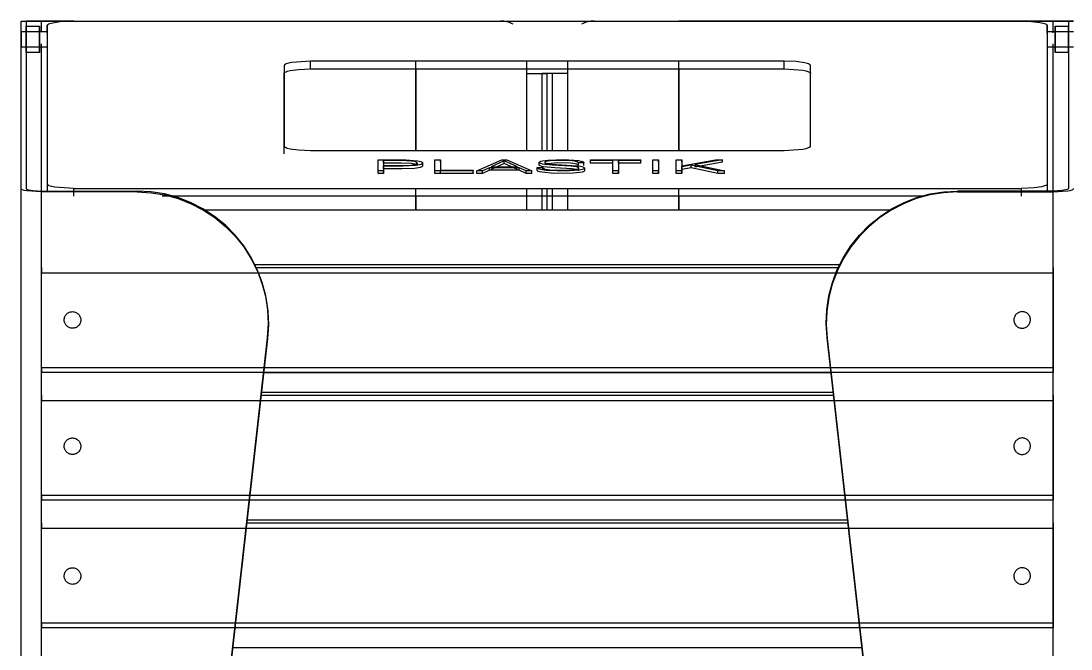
# Model space of a CAD drawing. Header units: millimetres. Extents: x 10366 to 28454, y 24552 to 29702.
# Drawn here: x 26973.8 to 27372.8, y 28035.4 to 28274.1 of the extents above; entities that cross this region are included whole.
import ezdxf

# ---------------------------------------------------------------- set-up
doc = ezdxf.new("R2010")
doc.units = ezdxf.units.MM
doc.header["$LTSCALE"] = 3
doc.layers.add('DomyÅ›lny', color=7, linetype='Continuous')

msp = doc.modelspace()

# ---------------------------------------------------------------- linework, layer by layer
at = {"layer": 'DomyÅ›lny'}
for p, q in [((26973.81, 28274.08), (26975.81, 28274.08)), ((26973.81, 28210.43), (26973.81, 28274.08)), ((26973.81, 27500.32), (26973.81, 28274.08)), ((26975.81, 28274.08), (26975.81, 28210.43)), ((26993.92, 28274.08), (26981.57, 28274.08)), ((26981.57, 28270.08), (26981.57, 28274.08)), ((26981.57, 28274.08), (27123.81, 28274.08)), ((26981.57, 28274.08), (27123.81, 28274.08)), ((26981.57, 28270.08), (26981.57, 28274.08)), ((26993.81, 28274.08), (27353.81, 28274.08)), ((27366.05, 28274.08), (27223.81, 28274.08)), ((27366.05, 28274.08), (27223.81, 28274.08)), ((27353.69, 28274.08), (27366.05, 28274.08)), ((27366.05, 28269.53), (27366.05, 28274.08)), ((27366.05, 28270.08), (27366.05, 28274.08)), ((27371.81, 28274.08), (27373.81, 28274.08)), ((27371.81, 28274.08), (27371.81, 28210.43)), ((26973.81, 28270.08), (26983.81, 28270.08)), ((26975.81, 28272.08), (26980.81, 28272.08)), ((26975.81, 28270.08), (26980.81, 28270.08)), ((26983.81, 28272.39), (26983.81, 28212.13)), ((26983.81, 28269.43), (26983.81, 28272.39)), ((27363.81, 28272.39), (27363.81, 28212.13)), ((27363.81, 28269.43), (27363.81, 28272.39)), ((27363.81, 28270.08), (27373.81, 28270.08)), ((27366.81, 28272.08), (27371.81, 28272.08)), ((27366.81, 28270.08), (27371.81, 28270.08)), ((26981.57, 28209.11), (26981.57, 28265.44)), ((26981.57, 28209.11), (26981.57, 28265.44)), ((27366.05, 28209.11), (27366.05, 28265.44)), ((27366.05, 28209.11), (27366.05, 28265.44)), ((26983.81, 28264.08), (26973.81, 28264.08)), ((26980.81, 28264.08), (26975.81, 28264.08)), ((26980.81, 28262.08), (26975.81, 28262.08)), ((27373.81, 28264.08), (27363.81, 28264.08)), ((27371.81, 28264.08), (27366.81, 28264.08)), ((27371.81, 28262.08), (27366.81, 28262.08)), ((27263.81, 28258.83), (27083.81, 28258.83)), ((27083.81, 28255.87), (27083.81, 28258.83)), ((27123.81, 28224.88), (27123.81, 28258.83)), ((27166.05, 28254.08), (27166.05, 28258.83)), ((27166.05, 28254.08), (27166.05, 28258.83)), ((27166.05, 28254.08), (27166.05, 28258.83)), ((27181.57, 28254.08), (27181.57, 28258.83)), ((27181.57, 28254.08), (27181.57, 28258.83)), ((27181.57, 28254.08), (27181.57, 28258.83)), ((27223.81, 28224.88), (27223.81, 28258.83)), ((27263.81, 28255.87), (27263.81, 28258.83)), ((27073.81, 28257.13), (27073.81, 28226.57)), ((27073.81, 28223.62), (27073.81, 28254.18)), ((27083.81, 28255.87), (27263.81, 28255.87)), ((27123.81, 28255.87), (27123.81, 28224.88)), ((27166.05, 28224.88), (27166.05, 28254.08)), ((27166.05, 28224.88), (27166.05, 28254.08)), ((27173.81, 28254.08), (27171.81, 28254.08)), ((27171.81, 28224.88), (27171.81, 28254.08)), ((27173.81, 28224.88), (27173.81, 28254.08)), ((27175.81, 28254.08), (27173.81, 28254.08)), ((27173.81, 28224.88), (27173.81, 28254.08)), ((27175.81, 28224.88), (27175.81, 28254.08)), ((27181.57, 28224.88), (27181.57, 28254.08)), ((27181.57, 28224.88), (27181.57, 28254.08)), ((27223.81, 28255.87), (27223.81, 28224.88)), ((27273.81, 28226.57), (27273.81, 28257.13)), ((27083.81, 28224.88), (27263.81, 28224.88)), ((27109.47, 28217.14), (27109.47, 28221.37)), ((27109.47, 28220.39), (27109.47, 28221.37)), ((27131.12, 28221.37), (27133.25, 28221.37)), ((27131.12, 28217.14), (27131.12, 28221.37)), ((27131.12, 28220.39), (27131.12, 28221.37)), ((27133.25, 28221.37), (27133.25, 28217.44)), ((27133.25, 28220.39), (27133.25, 28221.37)), ((27147, 28217.14), (27156.46, 28221.37)), ((27156.46, 28221.37), (27158.47, 28221.37)), ((27158.47, 28221.37), (27167.93, 28217.14)), ((27190.17, 28221.37), (27209.4, 28221.37)), ((27190.17, 28221.07), (27190.17, 28221.37)), ((27190.17, 28220.39), (27190.17, 28221.37)), ((27209.4, 28221.37), (27209.4, 28221.07)), ((27209.4, 28220.39), (27209.4, 28221.37)), ((27213.9, 28220.39), (27213.9, 28221.37)), ((27213.9, 28221.37), (27216.01, 28221.37)), ((27213.9, 28217.14), (27213.9, 28221.37)), ((27216.01, 28220.39), (27216.01, 28221.37)), ((27216.01, 28221.37), (27216.01, 28217.14)), ((27222.79, 28217.14), (27222.79, 28221.37)), ((27222.79, 28221.37), (27224.91, 28221.37)), ((27222.79, 28220.39), (27222.79, 28221.37)), ((27224.91, 28221.37), (27224.91, 28219.09)), ((27224.91, 28219.09), (27237.71, 28221.37)), ((27224.91, 28220.39), (27224.91, 28221.37)), ((27240.38, 28221.37), (27229.9, 28219.49)), ((27237.71, 28221.37), (27240.38, 28221.37)), ((27240.38, 28220.39), (27240.38, 28221.37)), ((27109.47, 28216.15), (27109.47, 28220.39)), ((27111.58, 28220.08), (27111.58, 28221.07)), ((27111.58, 28221.07), (27111.58, 28219.16)), ((27111.58, 28218.18), (27111.58, 28219.16)), ((27111.58, 28218.86), (27111.58, 28217.14)), ((27111.58, 28217.88), (27111.58, 28218.86)), ((27111.58, 28217.88), (27111.58, 28216.15)), ((27124.29, 28220.1), (27124.29, 28219.11)), ((27126.4, 28220.11), (27126.4, 28219.12)), ((27131.12, 28216.15), (27131.12, 28220.39)), ((27133.25, 28216.45), (27133.25, 28217.44)), ((27133.25, 28217.44), (27145.6, 28217.44)), ((27145.6, 28216.45), (27145.6, 28217.44)), ((27145.6, 28217.44), (27145.6, 28217.14)), ((27151.79, 28218.32), (27149.22, 28217.14)), ((27151.79, 28217.34), (27149.22, 28216.15)), ((27163.14, 28218.32), (27151.79, 28218.32)), ((27151.79, 28217.34), (27151.79, 28218.32)), ((27163.14, 28217.34), (27151.79, 28217.34)), ((27157.46, 28220.93), (27152.45, 28218.63)), ((27157.46, 28219.95), (27152.45, 28217.64)), ((27152.45, 28218.63), (27162.47, 28218.63)), ((27157.46, 28219.95), (27157.46, 28220.93)), ((27162.47, 28218.63), (27157.46, 28220.93)), ((27162.47, 28217.64), (27157.46, 28219.95)), ((27165.74, 28217.14), (27163.14, 28218.32)), ((27163.14, 28217.34), (27163.14, 28218.32)), ((27165.74, 28216.15), (27163.14, 28217.34)), ((27169.96, 28218.35), (27172.07, 28218.35)), ((27169.96, 28217.36), (27169.96, 28218.35)), ((27170.75, 28219.35), (27170.75, 28220.34)), ((27172.07, 28217.36), (27172.07, 28218.35)), ((27185.6, 28219.18), (27185.6, 28220.16)), ((27187.73, 28220.16), (27185.6, 28220.16)), ((27185.76, 28217.19), (27185.76, 28218.18)), ((27187.73, 28219.18), (27187.73, 28220.16)), ((27187.89, 28218.18), (27187.89, 28217.2)), ((27190.17, 28220.08), (27190.17, 28221.07)), ((27198.72, 28221.07), (27190.17, 28221.07)), ((27198.72, 28220.08), (27190.17, 28220.08)), ((27198.72, 28220.08), (27198.72, 28221.07)), ((27198.72, 28217.14), (27198.72, 28221.07)), ((27198.72, 28216.15), (27198.72, 28220.08)), ((27209.4, 28221.07), (27200.83, 28221.07)), ((27200.83, 28221.07), (27200.83, 28217.14)), ((27200.83, 28220.08), (27200.83, 28221.07)), ((27209.4, 28220.08), (27200.83, 28220.08)), ((27200.83, 28220.08), (27200.83, 28216.15)), ((27209.4, 28220.08), (27209.4, 28221.07)), ((27213.9, 28216.15), (27213.9, 28220.39)), ((27216.01, 28220.39), (27216.01, 28216.15)), ((27222.79, 28216.15), (27222.79, 28220.39)), ((27228.43, 28219.24), (27224.91, 28218.65)), ((27224.91, 28218.1), (27224.91, 28219.09)), ((27224.91, 28218.65), (27224.91, 28217.14)), ((27224.91, 28217.67), (27224.91, 28218.65)), ((27228.43, 28218.25), (27224.91, 28217.67)), ((27224.91, 28217.67), (27224.91, 28216.15)), ((27228.43, 28218.25), (27228.43, 28219.24)), ((27238.61, 28217.14), (27228.43, 28219.24)), ((27238.61, 28216.15), (27228.43, 28218.25)), ((27240.38, 28220.39), (27229.9, 28218.5)), ((27229.9, 28219.49), (27241.18, 28217.14)), ((27111.58, 28217.14), (27109.47, 28217.14)), ((27109.47, 28216.15), (27109.47, 28217.14)), ((27111.58, 28216.15), (27109.47, 28216.15)), ((27111.58, 28216.15), (27111.58, 28217.14)), ((27145.6, 28217.14), (27131.12, 28217.14)), ((27131.12, 28216.15), (27131.12, 28217.14)), ((27145.6, 28216.15), (27131.12, 28216.15)), ((27145.6, 28216.15), (27145.6, 28217.14)), ((27145.6, 28216.45), (27145.6, 28216.15)), ((27149.22, 28217.14), (27147, 28217.14)), ((27147, 28216.15), (27147, 28217.14)), ((27149.22, 28216.15), (27147, 28216.15)), ((27149.22, 28216.15), (27149.22, 28217.14)), ((27167.93, 28217.14), (27165.74, 28217.14)), ((27165.74, 28216.15), (27165.74, 28217.14)), ((27167.93, 28216.15), (27165.74, 28216.15)), ((27167.93, 28216.15), (27167.93, 28217.14)), ((27200.83, 28217.14), (27198.72, 28217.14)), ((27198.72, 28216.15), (27198.72, 28217.14)), ((27200.83, 28216.15), (27198.72, 28216.15)), ((27200.83, 28216.15), (27200.83, 28217.14)), ((27216.01, 28217.14), (27213.9, 28217.14)), ((27213.9, 28216.15), (27213.9, 28217.14)), ((27216.01, 28216.15), (27213.9, 28216.15)), ((27216.01, 28216.15), (27216.01, 28217.14)), ((27224.91, 28217.14), (27222.79, 28217.14)), ((27222.79, 28216.15), (27222.79, 28217.14)), ((27224.91, 28216.15), (27222.79, 28216.15)), ((27224.91, 28216.15), (27224.91, 28217.14)), ((27238.61, 28216.15), (27238.61, 28217.14)), ((27241.18, 28217.14), (27238.61, 28217.14)), ((27241.18, 28216.15), (27238.61, 28216.15)), ((27241.18, 28216.15), (27241.18, 28217.14)), ((26973.81, 27500.32), (26973.81, 28210.43)), ((26981.57, 28209.45), (27017.93, 28209.45)), ((26983.81, 28212.13), (26983.81, 28209.17)), ((26993.81, 28210.43), (27353.81, 28210.43)), ((26993.81, 28210.43), (26993.81, 28207.47)), ((27123.81, 28202.32), (27123.81, 28210.43)), ((27166.05, 28202.32), (27166.05, 28210.43)), ((27166.05, 28202.32), (27166.05, 28210.43)), ((27171.81, 28202.32), (27171.81, 28210.43)), ((27173.81, 28202.32), (27173.81, 28210.43)), ((27173.81, 28202.32), (27173.81, 28210.43)), ((27175.81, 28202.32), (27175.81, 28210.43)), ((27181.57, 28202.32), (27181.57, 28210.43)), ((27181.57, 28202.32), (27181.57, 28210.43)), ((27223.81, 28202.32), (27223.81, 28210.43)), ((27366.05, 28209.45), (27329.68, 28209.45)), ((27353.81, 28210.43), (27353.81, 28207.47)), ((27363.81, 28212.13), (27363.81, 28209.17)), ((27017.89, 28209.11), (26981.57, 28209.11)), ((26981.57, 27500.32), (26981.57, 28209.11)), ((27317.07, 28207.47), (27027.41, 28207.47)), ((27123.81, 28207.47), (27123.81, 28202.32)), ((27223.81, 28207.47), (27223.81, 28202.32)), ((27329.72, 28209.11), (27366.05, 28209.11)), ((27366.05, 27500.32), (27366.05, 28209.11)), ((27043, 28202.32), (27304.61, 28202.32)), ((27043, 28202.32), (27304.61, 28202.32)), ((27062.5, 28181.5), (27285.11, 28181.5)), ((27062.5, 28181.49), (27285.11, 28181.49)), ((26981.56, 28142.41), (26981.56, 28178.33)), ((26981.56, 28178.33), (27366.05, 28178.33)), ((27063.01, 28180.46), (27284.6, 28180.46)), ((27366.05, 28178.33), (27366.05, 28142.41)), ((26994.81, 27509.2), (27067.52, 28153.73)), ((27067.48, 28153.39), (27067.52, 28153.73)), ((27352.8, 27509.2), (27280.09, 28153.73)), ((27280.13, 28153.39), (27280.09, 28153.73)), ((27067.48, 28153.39), (26994.81, 27509.2)), ((27280.13, 28153.39), (27352.8, 27509.2)), ((26981.56, 28142.41), (27366.05, 28142.41)), ((27366.05, 28140.54), (26981.56, 28140.54)), ((27066.03, 28140.54), (27281.58, 28140.54)), ((26981.56, 28093.89), (26981.56, 28129.81)), ((26981.56, 28129.81), (27366.05, 28129.81)), ((27065.06, 28131.94), (27282.55, 28131.94)), ((27065.18, 28132.98), (27282.43, 28132.98)), ((27065.18, 28132.97), (27282.43, 28132.97)), ((27366.05, 28129.81), (27366.05, 28093.89)), ((26981.56, 28093.89), (27366.05, 28093.89)), ((27366.05, 28092.02), (26981.56, 28092.02)), ((27059.59, 28083.42), (27288.02, 28083.42)), ((27059.7, 28084.46), (27287.91, 28084.46)), ((27059.7, 28084.45), (27287.91, 28084.45)), ((26981.56, 28045.37), (26981.56, 28081.29)), ((26981.56, 28081.29), (27366.05, 28081.29)), ((27366.05, 28081.29), (27366.05, 28045.37)), ((26981.56, 28045.37), (27366.05, 28045.37)), ((27366.05, 28043.5), (26981.56, 28043.5)), ((27054.23, 28035.94), (27293.38, 28035.94)), ((27054.23, 28035.93), (27293.38, 28035.93))]:
    msp.add_line(p, q, dxfattribs=at)
for points in [[(26973.81, 28274.08, 0), (26973.81, 28274.08, 0), (26973.81, 28274.08, 0), (26973.81, 28274.08, 0), (26973.81, 28274.08, 0), (26973.81, 28274.08, 0), (26973.81, 28274.08, 0), (26973.81, 28274.08, 0), (26973.81, 28274.08, 0), (26973.81, 28274.08, 0), (26973.81, 28274.08, 0), (26973.82, 28274.08, 0), (26973.87, 28274.08, 0), (26974.38, 28274.08, 0), (26976.77, 28274.08, 0), (26981.57, 28274.08, 0)], [(26973.81, 28274.08, 0), (26973.81, 28274.08, 0), (26973.81, 28274.08, 0), (26973.81, 28274.08, 0), (26973.81, 28274.08, 0), (26973.81, 28274.08, 0), (26973.81, 28274.08, 0), (26973.81, 28274.08, 0), (26973.81, 28274.08, 0), (26973.81, 28274.08, 0), (26973.81, 28274.08, 0), (26973.82, 28274.08, 0), (26973.87, 28274.08, 0), (26974.38, 28274.08, 0), (26976.77, 28274.08, 0), (26981.57, 28274.08, 0)], [(26981.57, 28274.08, 0), (26975.81, 28274.08, 0)], [(26983.81, 28272.39, 0), (26983.81, 28272.43, 0), (26983.82, 28272.47, 0), (26983.84, 28272.51, 0), (26983.86, 28272.56, 0), (26983.89, 28272.6, 0), (26983.92, 28272.64, 0), (26984.01, 28272.73, 0), (26984.12, 28272.81, 0), (26984.42, 28272.97, 0), (26984.81, 28273.13, 0), (26985.84, 28273.41, 0), (26988.74, 28273.85, 0), (26993.81, 28274.08, 0)], [(27353.81, 28274.08, 0), (27357.76, 28273.95, 0), (27361.02, 28273.56, 0), (27362.23, 28273.3, 0), (27363.11, 28273.01, 0), (27363.42, 28272.85, 0), (27363.54, 28272.77, 0), (27363.64, 28272.69, 0), (27363.72, 28272.62, 0), (27363.74, 28272.58, 0), (27363.77, 28272.54, 0), (27363.78, 28272.51, 0), (27363.8, 28272.47, 0), (27363.8, 28272.43, 0), (27363.81, 28272.39, 0)], [(27373.81, 28274.08, 0), (27373.81, 28274.08, 0), (27373.81, 28274.08, 0), (27373.81, 28274.08, 0), (27373.81, 28274.08, 0), (27373.81, 28274.08, 0), (27373.81, 28274.08, 0), (27373.81, 28274.08, 0), (27373.81, 28274.08, 0), (27373.8, 28274.08, 0), (27373.8, 28274.08, 0), (27373.79, 28274.08, 0), (27373.74, 28274.08, 0), (27373.23, 28274.08, 0), (27370.84, 28274.08, 0), (27366.05, 28274.08, 0)], [(27366.05, 28274.08, 0), (27371.81, 28274.08, 0)], [(27373.81, 28274.08, 0), (27373.81, 28274.08, 0), (27373.81, 28274.08, 0), (27373.81, 28274.08, 0), (27373.81, 28274.08, 0), (27373.81, 28274.08, 0), (27373.81, 28274.08, 0), (27373.81, 28274.08, 0), (27373.81, 28274.08, 0), (27373.8, 28274.08, 0), (27373.8, 28274.08, 0), (27373.79, 28274.08, 0), (27373.74, 28274.08, 0), (27373.23, 28274.08, 0), (27370.84, 28274.08, 0), (27366.05, 28274.08, 0)], [(26980.81, 28270.08, 0), (26980.81, 28270.08, 0), (26980.81, 28270.08, 0), (26980.81, 28270.08, 0), (26980.81, 28270.08, 0), (26980.81, 28270.08, 0), (26980.81, 28270.08, 0), (26980.81, 28270.08, 0), (26980.81, 28270.08, 0), (26980.81, 28270.08, 0), (26980.81, 28270.08, 0), (26980.81, 28270.08, 0), (26980.81, 28270.06, 0), (26980.81, 28270, 0), (26980.81, 28269.71, 0), (26980.81, 28264.08, 0)], [(27366.81, 28270.08, 0), (27366.81, 28270.08, 0), (27366.81, 28270.08, 0), (27366.81, 28270.08, 0), (27366.81, 28270.08, 0), (27366.81, 28270.08, 0), (27366.81, 28270.08, 0), (27366.81, 28270.08, 0), (27366.81, 28270.08, 0), (27366.81, 28270.08, 0), (27366.81, 28270.08, 0), (27366.81, 28270.08, 0), (27366.81, 28270.06, 0), (27366.81, 28270, 0), (27366.81, 28269.71, 0), (27366.81, 28264.08, 0)], [(27083.81, 28258.83, 0), (27076.73, 28258.33, 0), (27075.44, 28258.06, 0), (27074.51, 28257.76, 0), (27074.19, 28257.6, 0), (27074.07, 28257.52, 0), (27073.97, 28257.44, 0), (27073.9, 28257.36, 0), (27073.87, 28257.32, 0), (27073.85, 28257.28, 0), (27073.83, 28257.25, 0), (27073.82, 28257.21, 0), (27073.81, 28257.17, 0), (27073.81, 28257.13, 0)], [(27273.81, 28257.13, 0), (27273.8, 28257.17, 0), (27273.8, 28257.21, 0), (27273.78, 28257.25, 0), (27273.76, 28257.28, 0), (27273.74, 28257.32, 0), (27273.71, 28257.36, 0), (27273.64, 28257.44, 0), (27273.54, 28257.52, 0), (27273.42, 28257.6, 0), (27273.1, 28257.76, 0), (27272.69, 28257.91, 0), (27271.57, 28258.2, 0), (27268.4, 28258.64, 0), (27263.81, 28258.83, 0)], [(27073.81, 28254.18, 0), (27073.81, 28254.21, 0), (27073.82, 28254.25, 0), (27073.83, 28254.29, 0), (27073.85, 28254.33, 0), (27073.87, 28254.37, 0), (27073.9, 28254.41, 0), (27073.97, 28254.48, 0), (27074.07, 28254.56, 0), (27074.19, 28254.64, 0), (27074.51, 28254.8, 0), (27074.92, 28254.96, 0), (27076.04, 28255.25, 0), (27079.21, 28255.68, 0), (27083.81, 28255.87, 0)], [(27166.05, 28254.08, 0), (27171.81, 28254.08, 0)], [(27166.05, 28254.08, 0), (27173.81, 28254.08, 0)], [(27166.05, 28254.08, 0), (27173.81, 28254.08, 0)], [(27181.57, 28254.08, 0), (27173.81, 28254.08, 0)], [(27181.57, 28254.08, 0), (27173.81, 28254.08, 0)], [(27181.57, 28254.08, 0), (27175.81, 28254.08, 0)], [(27263.81, 28255.87, 0), (27270.88, 28255.38, 0), (27272.18, 28255.1, 0), (27273.1, 28254.8, 0), (27273.42, 28254.64, 0), (27273.54, 28254.56, 0), (27273.64, 28254.48, 0), (27273.71, 28254.41, 0), (27273.74, 28254.37, 0), (27273.76, 28254.33, 0), (27273.78, 28254.29, 0), (27273.8, 28254.25, 0), (27273.8, 28254.21, 0), (27273.81, 28254.18, 0)], [(27073.81, 28226.57, 0), (27073.81, 28226.54, 0), (27073.82, 28226.5, 0), (27073.83, 28226.46, 0), (27073.85, 28226.42, 0), (27073.87, 28226.38, 0), (27073.9, 28226.34, 0), (27073.97, 28226.26, 0), (27074.07, 28226.18, 0), (27074.19, 28226.11, 0), (27074.51, 28225.95, 0), (27074.92, 28225.79, 0), (27076.04, 28225.5, 0), (27079.21, 28225.06, 0), (27083.81, 28224.88, 0)], [(27263.81, 28224.88, 0), (27270.88, 28225.37, 0), (27272.18, 28225.64, 0), (27273.1, 28225.95, 0), (27273.42, 28226.11, 0), (27273.54, 28226.18, 0), (27273.64, 28226.26, 0), (27273.71, 28226.34, 0), (27273.74, 28226.38, 0), (27273.76, 28226.42, 0), (27273.78, 28226.46, 0), (27273.8, 28226.5, 0), (27273.8, 28226.54, 0), (27273.81, 28226.57, 0)], [(27109.47, 28221.37, 0), (27120.07, 28221.34, 0), (27124.42, 28220.99, 0), (27125.15, 28220.84, 0), (27125.72, 28220.68, 0), (27125.94, 28220.59, 0), (27126.12, 28220.49, 0), (27126.19, 28220.44, 0), (27126.25, 28220.39, 0), (27126.3, 28220.34, 0), (27126.34, 28220.29, 0), (27126.37, 28220.23, 0), (27126.38, 28220.21, 0), (27126.39, 28220.18, 0), (27126.4, 28220.15, 0), (27126.4, 28220.12, 0), (27126.4, 28220.09, 0), (27126.4, 28220.06, 0), (27126.39, 28220.04, 0), (27126.38, 28220.01, 0), (27126.36, 28219.95, 0), (27126.33, 28219.9, 0), (27126.29, 28219.85, 0), (27126.23, 28219.8, 0), (27126.17, 28219.75, 0), (27126.01, 28219.65, 0), (27125.81, 28219.56, 0), (27125.29, 28219.39, 0), (27123.76, 28219.12, 0), (27118.91, 28218.87, 0), (27111.58, 28218.86, 0)], [(27185.76, 28218.18, 0), (27185.76, 28218.2, 0), (27185.75, 28218.23, 0), (27185.74, 28218.25, 0), (27185.73, 28218.27, 0), (27185.71, 28218.3, 0), (27185.69, 28218.32, 0), (27185.65, 28218.36, 0), (27185.58, 28218.4, 0), (27185.5, 28218.45, 0), (27185.31, 28218.52, 0), (27184.75, 28218.66, 0), (27182.81, 28218.89, 0), (27175.62, 28219.32, 0), (27173.07, 28219.56, 0), (27172.03, 28219.72, 0), (27171.3, 28219.91, 0), (27171.05, 28220.02, 0), (27170.95, 28220.07, 0), (27170.87, 28220.13, 0), (27170.82, 28220.18, 0), (27170.79, 28220.21, 0), (27170.78, 28220.24, 0), (27170.76, 28220.27, 0), (27170.75, 28220.3, 0), (27170.75, 28220.33, 0), (27170.75, 28220.36, 0), (27170.76, 28220.39, 0), (27170.77, 28220.42, 0), (27170.78, 28220.45, 0), (27170.8, 28220.47, 0), (27170.82, 28220.5, 0), (27170.88, 28220.55, 0), (27170.95, 28220.61, 0), (27171.04, 28220.66, 0), (27171.28, 28220.76, 0), (27171.95, 28220.94, 0), (27174.06, 28221.23, 0), (27180.18, 28221.42, 0), (27185.6, 28221.03, 0), (27186.51, 28220.85, 0), (27187.19, 28220.64, 0), (27187.43, 28220.53, 0), (27187.52, 28220.47, 0), (27187.6, 28220.41, 0), (27187.66, 28220.35, 0), (27187.68, 28220.32, 0), (27187.7, 28220.29, 0), (27187.71, 28220.26, 0), (27187.72, 28220.23, 0), (27187.73, 28220.2, 0), (27187.73, 28220.16, 0)], [(27111.58, 28219.16, 0), (27120.04, 28219.2, 0), (27121.88, 28219.31, 0), (27123.22, 28219.51, 0), (27123.69, 28219.64, 0), (27123.88, 28219.7, 0), (27124.03, 28219.78, 0), (27124.14, 28219.85, 0), (27124.19, 28219.89, 0), (27124.23, 28219.93, 0), (27124.25, 28219.98, 0), (27124.27, 28220.02, 0), (27124.28, 28220.04, 0), (27124.28, 28220.06, 0), (27124.29, 28220.09, 0), (27124.29, 28220.11, 0), (27124.29, 28220.13, 0), (27124.28, 28220.15, 0), (27124.28, 28220.18, 0), (27124.27, 28220.2, 0), (27124.24, 28220.24, 0), (27124.21, 28220.28, 0), (27124.17, 28220.32, 0), (27124.12, 28220.36, 0), (27124, 28220.44, 0), (27123.85, 28220.51, 0), (27123.43, 28220.65, 0), (27122.19, 28220.87, 0), (27118.31, 28221.07, 0), (27111.58, 28221.07, 0)], [(27124.29, 28219.11, 0), (27124.29, 28219.14, 0), (27124.28, 28219.16, 0), (27124.28, 28219.18, 0), (27124.27, 28219.2, 0), (27124.25, 28219.25, 0), (27124.22, 28219.29, 0), (27124.18, 28219.33, 0), (27124.13, 28219.37, 0), (27124.01, 28219.45, 0), (27123.86, 28219.52, 0), (27123.45, 28219.66, 0), (27122.21, 28219.88, 0), (27118.33, 28220.08, 0), (27111.58, 28220.08, 0)], [(27126.4, 28219.12, 0), (27126.39, 28219.07, 0), (27126.38, 28219.01, 0), (27126.36, 28218.96, 0), (27126.33, 28218.91, 0), (27126.28, 28218.86, 0), (27126.23, 28218.81, 0), (27126.1, 28218.72, 0), (27125.94, 28218.63, 0), (27125.5, 28218.47, 0), (27124.91, 28218.32, 0), (27123.3, 28218.09, 0), (27118.48, 28217.88, 0), (27111.58, 28217.88, 0)], [(27185.6, 28220.16, 0), (27185.6, 28220.19, 0), (27185.6, 28220.21, 0), (27185.59, 28220.23, 0), (27185.58, 28220.25, 0), (27185.57, 28220.27, 0), (27185.54, 28220.32, 0), (27185.51, 28220.36, 0), (27185.46, 28220.4, 0), (27185.4, 28220.44, 0), (27185.26, 28220.51, 0), (27185.08, 28220.59, 0), (27184.61, 28220.72, 0), (27183.23, 28220.94, 0), (27179.15, 28221.12, 0), (27174.86, 28220.94, 0), (27173.53, 28220.72, 0), (27173.31, 28220.66, 0), (27173.13, 28220.59, 0), (27173.01, 28220.52, 0), (27172.96, 28220.49, 0), (27172.92, 28220.45, 0), (27172.91, 28220.43, 0), (27172.9, 28220.41, 0), (27172.89, 28220.39, 0), (27172.88, 28220.37, 0), (27172.88, 28220.35, 0), (27172.88, 28220.33, 0), (27172.88, 28220.31, 0), (27172.89, 28220.29, 0), (27172.9, 28220.27, 0), (27172.91, 28220.26, 0), (27172.92, 28220.24, 0), (27172.94, 28220.22, 0), (27172.98, 28220.18, 0), (27173.03, 28220.15, 0), (27173.17, 28220.08, 0), (27173.36, 28220.02, 0), (27173.86, 28219.9, 0), (27175.43, 28219.7, 0), (27185.12, 28219.06, 0), (27186.42, 28218.87, 0), (27187.31, 28218.64, 0), (27187.6, 28218.52, 0), (27187.71, 28218.45, 0), (27187.79, 28218.38, 0), (27187.82, 28218.35, 0), (27187.85, 28218.31, 0), (27187.87, 28218.28, 0), (27187.88, 28218.24, 0), (27187.89, 28218.2, 0), (27187.89, 28218.18, 0), (27187.89, 28218.16, 0), (27187.88, 28218.14, 0), (27187.88, 28218.12, 0), (27187.87, 28218.1, 0), (27187.85, 28218.06, 0), (27187.82, 28218.02, 0), (27187.78, 28217.98, 0), (27187.74, 28217.95, 0), (27187.62, 28217.87, 0), (27187.48, 28217.8, 0), (27187.08, 28217.67, 0), (27185.91, 28217.43, 0), (27182.28, 28217.13, 0), (27177.55, 28217.1, 0), (27173.35, 28217.33, 0), (27171.88, 28217.53, 0), (27170.82, 28217.77, 0), (27170.44, 28217.9, 0), (27170.3, 28217.97, 0), (27170.18, 28218.04, 0), (27170.08, 28218.11, 0), (27170.04, 28218.15, 0), (27170.01, 28218.19, 0), (27169.99, 28218.23, 0), (27169.97, 28218.27, 0), (27169.96, 28218.31, 0), (27169.96, 28218.35, 0)], [(27187.89, 28217.2, 0), (27187.88, 28217.17, 0), (27187.88, 28217.13, 0), (27187.86, 28217.1, 0), (27187.85, 28217.07, 0), (27187.82, 28217.04, 0), (27187.8, 28217.01, 0), (27187.73, 28216.95, 0), (27187.64, 28216.9, 0), (27187.4, 28216.79, 0), (27187.08, 28216.68, 0), (27186.2, 28216.5, 0), (27183.61, 28216.22, 0), (27176.47, 28216.14, 0), (27171.66, 28216.58, 0), (27170.92, 28216.75, 0), (27170.39, 28216.94, 0), (27170.2, 28217.04, 0), (27170.13, 28217.09, 0), (27170.07, 28217.14, 0), (27170.02, 28217.2, 0), (27170, 28217.22, 0), (27169.99, 28217.25, 0), (27169.98, 28217.28, 0), (27169.97, 28217.31, 0), (27169.96, 28217.33, 0), (27169.96, 28217.36, 0)], [(27185.76, 28217.19, 0), (27185.76, 28217.22, 0), (27185.75, 28217.24, 0), (27185.74, 28217.26, 0), (27185.73, 28217.28, 0), (27185.72, 28217.3, 0), (27185.7, 28217.32, 0), (27185.66, 28217.37, 0), (27185.61, 28217.41, 0), (27185.54, 28217.44, 0), (27185.37, 28217.52, 0), (27184.88, 28217.65, 0), (27183.24, 28217.87, 0), (27176.66, 28218.26, 0), (27172.37, 28218.68, 0), (27171.66, 28218.82, 0), (27171.15, 28218.98, 0), (27170.98, 28219.07, 0), (27170.91, 28219.12, 0), (27170.85, 28219.16, 0), (27170.81, 28219.21, 0), (27170.79, 28219.23, 0), (27170.78, 28219.25, 0), (27170.76, 28219.28, 0), (27170.76, 28219.3, 0), (27170.75, 28219.33, 0), (27170.75, 28219.35, 0)], [(27172.07, 28218.35, 0), (27172.07, 28218.32, 0), (27172.08, 28218.3, 0), (27172.09, 28218.27, 0), (27172.1, 28218.25, 0), (27172.11, 28218.22, 0), (27172.13, 28218.2, 0), (27172.18, 28218.15, 0), (27172.24, 28218.1, 0), (27172.31, 28218.06, 0), (27172.5, 28217.97, 0), (27173.04, 28217.81, 0), (27174.73, 28217.56, 0), (27179.94, 28217.38, 0), (27184.18, 28217.62, 0), (27184.87, 28217.74, 0), (27185.36, 28217.87, 0), (27185.54, 28217.94, 0), (27185.6, 28217.98, 0), (27185.66, 28218.02, 0), (27185.7, 28218.06, 0), (27185.72, 28218.08, 0), (27185.73, 28218.1, 0), (27185.74, 28218.12, 0), (27185.75, 28218.14, 0), (27185.76, 28218.16, 0), (27185.76, 28218.18, 0)], [(27185.6, 28219.18, 0), (27185.6, 28219.2, 0), (27185.6, 28219.23, 0), (27185.59, 28219.25, 0), (27185.58, 28219.28, 0), (27185.56, 28219.3, 0), (27185.55, 28219.33, 0), (27185.5, 28219.38, 0), (27185.45, 28219.42, 0), (27185.38, 28219.47, 0), (27185.21, 28219.55, 0), (27184.98, 28219.63, 0), (27184.39, 28219.78, 0), (27182.66, 28220.01, 0), (27177.6, 28220.12, 0), (27174.13, 28219.86, 0), (27173.58, 28219.75, 0), (27173.19, 28219.63, 0), (27173.06, 28219.57, 0), (27173, 28219.53, 0), (27172.96, 28219.5, 0), (27172.92, 28219.46, 0), (27172.91, 28219.45, 0), (27172.9, 28219.43, 0), (27172.89, 28219.41, 0), (27172.88, 28219.39, 0), (27172.88, 28219.37, 0), (27172.88, 28219.36, 0)], [(26981.57, 28209.11, 0), (26976, 28209.51, 0), (26975.06, 28209.71, 0), (26974.37, 28209.94, 0), (26974.12, 28210.06, 0), (26974.03, 28210.12, 0), (26973.95, 28210.18, 0), (26973.89, 28210.24, 0), (26973.86, 28210.27, 0), (26973.84, 28210.3, 0), (26973.83, 28210.33, 0), (26973.81, 28210.37, 0), (26973.81, 28210.4, 0), (26973.81, 28210.43, 0)], [(26975.81, 28210.43, 0), (26975.81, 28210.41, 0), (26975.81, 28210.38, 0), (26975.82, 28210.36, 0), (26975.84, 28210.33, 0), (26975.85, 28210.31, 0), (26975.9, 28210.26, 0), (26975.96, 28210.21, 0), (26976.03, 28210.16, 0), (26976.22, 28210.07, 0), (26976.75, 28209.89, 0), (26978.32, 28209.62, 0), (26981.57, 28209.45, 0)], [(26993.81, 28210.43, 0), (26986.61, 28210.95, 0), (26985.39, 28211.21, 0), (26984.51, 28211.5, 0), (26984.2, 28211.66, 0), (26984.08, 28211.74, 0), (26983.97, 28211.82, 0), (26983.9, 28211.9, 0), (26983.87, 28211.93, 0), (26983.85, 28211.97, 0), (26983.83, 28212.01, 0), (26983.82, 28212.05, 0), (26983.81, 28212.09, 0), (26983.81, 28212.13, 0)], [(27067.52, 28153.73, 0), (27067.83, 28159.06, 0), (27067.59, 28164.35, 0), (27066.79, 28169.59, 0), (27065.46, 28174.67, 0), (27063.6, 28179.58, 0), (27061.26, 28184.23, 0), (27058.45, 28188.62, 0), (27055.21, 28192.68, 0), (27051.5, 28196.44, 0), (27047.38, 28199.81, 0), (27042.96, 28202.71, 0), (27038.26, 28205.11, 0), (27033.37, 28207, 0), (27028.32, 28208.35, 0), (27023.17, 28209.17, 0), (27017.93, 28209.45, 0)], [(27280.09, 28153.73, 0), (27279.78, 28159.06, 0), (27280.02, 28164.35, 0), (27280.82, 28169.59, 0), (27282.16, 28174.67, 0), (27284.01, 28179.58, 0), (27286.35, 28184.23, 0), (27289.16, 28188.62, 0), (27292.4, 28192.68, 0), (27296.11, 28196.44, 0), (27300.23, 28199.81, 0), (27304.65, 28202.71, 0), (27309.35, 28205.11, 0), (27314.24, 28207, 0), (27319.29, 28208.35, 0), (27324.44, 28209.17, 0), (27329.68, 28209.45, 0)], [(27363.81, 28212.13, 0), (27363.8, 28212.09, 0), (27363.79, 28212.04, 0), (27363.77, 28212, 0), (27363.75, 28211.96, 0), (27363.72, 28211.91, 0), (27363.69, 28211.87, 0), (27363.6, 28211.79, 0), (27363.48, 28211.7, 0), (27363.18, 28211.54, 0), (27362.78, 28211.38, 0), (27361.73, 28211.09, 0), (27358.8, 28210.66, 0), (27353.81, 28210.43, 0)], [(27366.05, 28209.11, 0), (27371.61, 28209.51, 0), (27372.55, 28209.71, 0), (27373.24, 28209.94, 0), (27373.49, 28210.06, 0), (27373.58, 28210.12, 0), (27373.66, 28210.18, 0), (27373.72, 28210.24, 0), (27373.75, 28210.27, 0), (27373.77, 28210.3, 0), (27373.78, 28210.33, 0), (27373.8, 28210.37, 0), (27373.8, 28210.4, 0), (27373.81, 28210.43, 0)], [(27371.81, 28210.43, 0), (27371.8, 28210.41, 0), (27371.8, 28210.38, 0), (27371.79, 28210.36, 0), (27371.77, 28210.33, 0), (27371.76, 28210.31, 0), (27371.71, 28210.26, 0), (27371.65, 28210.21, 0), (27371.58, 28210.16, 0), (27371.39, 28210.07, 0), (27370.86, 28209.89, 0), (27369.29, 28209.62, 0), (27366.05, 28209.45, 0)], [(27017.89, 28209.11, 0), (27023.23, 28208.82, 0), (27028.47, 28207.97, 0), (27033.59, 28206.57, 0), (27038.49, 28204.65, 0), (27043.15, 28202.23, 0), (27047.5, 28199.36, 0), (27051.53, 28196.04, 0), (27055.17, 28192.34, 0), (27058.47, 28188.2, 0), (27061.32, 28183.72, 0), (27063.67, 28178.99, 0), (27065.5, 28174.05, 0), (27066.81, 28168.98, 0), (27067.57, 28163.82, 0), (27067.8, 28158.62, 0), (27067.48, 28153.39, 0)], [(27329.72, 28209.11, 0), (27324.38, 28208.82, 0), (27319.14, 28207.97, 0), (27314.02, 28206.57, 0), (27309.12, 28204.65, 0), (27304.46, 28202.23, 0), (27300.11, 28199.36, 0), (27296.09, 28196.04, 0), (27292.44, 28192.34, 0), (27289.14, 28188.2, 0), (27286.29, 28183.72, 0), (27283.94, 28178.99, 0), (27282.11, 28174.05, 0), (27280.8, 28168.98, 0), (27280.04, 28163.82, 0), (27279.81, 28158.62, 0), (27280.13, 28153.39, 0)], [(26981.56, 28180.46, 0), (26981.56, 28180.43, 0), (26981.56, 28180.33, 0), (26981.56, 28179.9, 0), (26981.56, 28178.33, 0)], [(27366.05, 28180.46, 0), (27366.05, 28180.43, 0), (27366.05, 28180.33, 0), (27366.05, 28179.9, 0), (27366.05, 28178.33, 0)], [(26981.56, 28142.41, 0), (26981.56, 28141.02, 0), (26981.56, 28140.64, 0), (26981.56, 28140.55, 0), (26981.56, 28140.54, 0), (26981.56, 28140.54, 0), (26981.56, 28140.54, 0), (26981.56, 28140.54, 0), (26981.56, 28140.54, 0), (26981.56, 28140.54, 0), (26981.56, 28140.54, 0), (26981.56, 28140.54, 0), (26981.56, 28140.54, 0), (26981.56, 28140.54, 0), (26981.56, 28140.54, 0), (26981.56, 28140.54, 0), (26981.56, 28140.54, 0), (26981.56, 28140.54, 0), (26981.56, 28140.54, 0), (26981.56, 28140.54, 0), (26981.56, 28140.54, 0), (26981.56, 28140.54, 0), (26981.56, 28140.54, 0)], [(27366.05, 28142.41, 0), (27366.05, 28141.02, 0), (27366.05, 28140.64, 0), (27366.05, 28140.55, 0), (27366.05, 28140.54, 0), (27366.05, 28140.54, 0), (27366.05, 28140.54, 0), (27366.05, 28140.54, 0), (27366.05, 28140.54, 0), (27366.05, 28140.54, 0), (27366.05, 28140.54, 0), (27366.05, 28140.54, 0), (27366.05, 28140.54, 0), (27366.05, 28140.54, 0), (27366.05, 28140.54, 0), (27366.05, 28140.54, 0), (27366.05, 28140.54, 0), (27366.05, 28140.54, 0), (27366.05, 28140.54, 0), (27366.05, 28140.54, 0), (27366.05, 28140.54, 0), (27366.05, 28140.54, 0), (27366.05, 28140.54, 0)], [(26981.56, 28131.94, 0), (26981.56, 28131.91, 0), (26981.56, 28131.81, 0), (26981.56, 28131.38, 0), (26981.56, 28129.81, 0)], [(27366.05, 28131.94, 0), (27366.05, 28131.91, 0), (27366.05, 28131.81, 0), (27366.05, 28131.38, 0), (27366.05, 28129.81, 0)], [(26981.56, 28093.89, 0), (26981.56, 28092.5, 0), (26981.56, 28092.12, 0), (26981.56, 28092.03, 0), (26981.56, 28092.02, 0), (26981.56, 28092.02, 0), (26981.56, 28092.02, 0), (26981.56, 28092.02, 0), (26981.56, 28092.02, 0), (26981.56, 28092.02, 0), (26981.56, 28092.02, 0), (26981.56, 28092.02, 0), (26981.56, 28092.02, 0), (26981.56, 28092.02, 0), (26981.56, 28092.02, 0), (26981.56, 28092.02, 0), (26981.56, 28092.02, 0), (26981.56, 28092.02, 0), (26981.56, 28092.02, 0), (26981.56, 28092.02, 0), (26981.56, 28092.02, 0), (26981.56, 28092.02, 0), (26981.56, 28092.02, 0)], [(27366.05, 28093.89, 0), (27366.05, 28092.5, 0), (27366.05, 28092.12, 0), (27366.05, 28092.03, 0), (27366.05, 28092.02, 0), (27366.05, 28092.02, 0), (27366.05, 28092.02, 0), (27366.05, 28092.02, 0), (27366.05, 28092.02, 0), (27366.05, 28092.02, 0), (27366.05, 28092.02, 0), (27366.05, 28092.02, 0), (27366.05, 28092.02, 0), (27366.05, 28092.02, 0), (27366.05, 28092.02, 0), (27366.05, 28092.02, 0), (27366.05, 28092.02, 0), (27366.05, 28092.02, 0), (27366.05, 28092.02, 0), (27366.05, 28092.02, 0), (27366.05, 28092.02, 0), (27366.05, 28092.02, 0), (27366.05, 28092.02, 0)], [(26981.56, 28083.42, 0), (26981.56, 28083.39, 0), (26981.56, 28083.29, 0), (26981.56, 28082.86, 0), (26981.56, 28081.29, 0)], [(27366.05, 28083.42, 0), (27366.05, 28083.39, 0), (27366.05, 28083.29, 0), (27366.05, 28082.86, 0), (27366.05, 28081.29, 0)], [(26981.56, 28045.37, 0), (26981.56, 28043.98, 0), (26981.56, 28043.6, 0), (26981.56, 28043.51, 0), (26981.56, 28043.5, 0), (26981.56, 28043.5, 0), (26981.56, 28043.5, 0), (26981.56, 28043.5, 0), (26981.56, 28043.5, 0), (26981.56, 28043.5, 0), (26981.56, 28043.5, 0), (26981.56, 28043.5, 0), (26981.56, 28043.5, 0), (26981.56, 28043.5, 0), (26981.56, 28043.5, 0), (26981.56, 28043.5, 0), (26981.56, 28043.5, 0), (26981.56, 28043.5, 0), (26981.56, 28043.5, 0), (26981.56, 28043.5, 0), (26981.56, 28043.5, 0), (26981.56, 28043.5, 0), (26981.56, 28043.5, 0)], [(27366.05, 28045.37, 0), (27366.05, 28043.98, 0), (27366.05, 28043.6, 0), (27366.05, 28043.51, 0), (27366.05, 28043.5, 0), (27366.05, 28043.5, 0), (27366.05, 28043.5, 0), (27366.05, 28043.5, 0), (27366.05, 28043.5, 0), (27366.05, 28043.5, 0), (27366.05, 28043.5, 0), (27366.05, 28043.5, 0), (27366.05, 28043.5, 0), (27366.05, 28043.5, 0), (27366.05, 28043.5, 0), (27366.05, 28043.5, 0), (27366.05, 28043.5, 0), (27366.05, 28043.5, 0), (27366.05, 28043.5, 0), (27366.05, 28043.5, 0), (27366.05, 28043.5, 0), (27366.05, 28043.5, 0), (27366.05, 28043.5, 0)]]:
    msp.add_polyline3d(points, dxfattribs=at)
for points in [[(26973.81, 28267.08, 0), (26973.81, 28269.21, 0), (26973.81, 28269.87, 0), (26973.81, 28270.03, 0), (26973.81, 28270.07, 0), (26973.81, 28270.08, 0), (26973.81, 28270.08, 0), (26973.81, 28270.08, 0), (26973.81, 28270.08, 0), (26973.81, 28270.08, 0), (26973.81, 28270.08, 0), (26973.81, 28270.08, 0), (26973.81, 28270.08, 0), (26973.81, 28270.08, 0), (26973.81, 28270.08, 0), (26973.81, 28270.08, 0), (26973.81, 28270.08, 0), (26973.81, 28270.08, 0), (26973.81, 28270.08, 0), (26973.81, 28270.08, 0), (26973.81, 28270.08, 0), (26973.81, 28270.08, 0), (26973.81, 28270.08, 0), (26973.81, 28270.08, 0), (26973.81, 28270.08, 0), (26973.81, 28270.08, 0), (26973.81, 28270.08, 0), (26973.81, 28270.06, 0), (26973.81, 28270, 0), (26973.81, 28269.71, 0), (26973.81, 28264.54, 0), (26973.81, 28264.08, 0), (26973.81, 28264.08, 0), (26973.81, 28264.08, 0), (26973.81, 28264.08, 0), (26973.81, 28264.08, 0), (26973.81, 28264.08, 0), (26973.81, 28264.08, 0), (26973.81, 28264.08, 0), (26973.81, 28264.08, 0), (26973.81, 28264.08, 0), (26973.81, 28264.08, 0), (26973.81, 28264.08, 0), (26973.81, 28264.08, 0), (26973.81, 28264.08, 0), (26973.81, 28264.08, 0), (26973.81, 28264.08, 0), (26973.81, 28264.08, 0), (26973.81, 28264.08, 0), (26973.81, 28264.08, 0), (26973.81, 28264.09, 0), (26973.81, 28264.1, 0), (26973.81, 28264.17, 0), (26973.81, 28264.45, 0)], [(26975.81, 28267.08, 0), (26975.81, 28272.08, 0), (26975.81, 28267.08, 0), (26975.81, 28262.08, 0)], [(26980.81, 28267.08, 0), (26980.81, 28272.08, 0), (26980.81, 28267.08, 0), (26980.81, 28262.08, 0)], [(27366.81, 28267.08, 0), (27366.81, 28272.08, 0), (27366.81, 28267.08, 0), (27366.81, 28262.08, 0)], [(27371.81, 28267.08, 0), (27371.81, 28272.08, 0), (27371.81, 28267.08, 0), (27371.81, 28262.08, 0)], [(26990.27, 28159.95, 0), (26990.23, 28160.23, 0), (26990.22, 28160.52, 0), (26990.24, 28160.82, 0), (26990.29, 28161.13, 0), (26990.37, 28161.43, 0), (26990.48, 28161.73, 0), (26990.63, 28162.02, 0), (26990.8, 28162.29, 0), (26991, 28162.55, 0), (26991.23, 28162.78, 0), (26991.47, 28162.99, 0), (26991.73, 28163.16, 0), (26992.01, 28163.31, 0), (26992.28, 28163.43, 0), (26992.56, 28163.52, 0), (26992.84, 28163.58, 0), (26993.12, 28163.61, 0), (26993.41, 28163.62, 0), (26993.71, 28163.6, 0), (26994.02, 28163.55, 0), (26994.33, 28163.47, 0), (26994.63, 28163.36, 0), (26994.92, 28163.22, 0), (26995.19, 28163.04, 0), (26995.45, 28162.84, 0), (26995.68, 28162.62, 0), (26995.89, 28162.37, 0), (26996.06, 28162.11, 0), (26996.21, 28161.84, 0), (26996.33, 28161.56, 0), (26996.42, 28161.29, 0), (26996.48, 28161.01, 0), (26996.51, 28160.73, 0), (26996.52, 28160.44, 0), (26996.5, 28160.14, 0), (26996.45, 28159.83, 0), (26996.37, 28159.53, 0), (26996.26, 28159.23, 0), (26996.12, 28158.94, 0), (26995.94, 28158.66, 0), (26995.74, 28158.41, 0), (26995.52, 28158.18, 0), (26995.27, 28157.97, 0), (26995.01, 28157.79, 0), (26994.74, 28157.65, 0), (26994.46, 28157.53, 0), (26994.18, 28157.44, 0), (26993.9, 28157.38, 0), (26993.62, 28157.35, 0), (26993.33, 28157.34, 0), (26993.03, 28157.35, 0), (26992.72, 28157.4, 0), (26992.42, 28157.48, 0), (26992.12, 28157.6, 0), (26991.83, 28157.74, 0), (26991.55, 28157.91, 0), (26991.3, 28158.11, 0), (26991.06, 28158.34, 0), (26990.86, 28158.58, 0), (26990.68, 28158.84, 0), (26990.53, 28159.12, 0), (26990.42, 28159.39, 0), (26990.33, 28159.67, 0)], [(27357.34, 28159.95, 0), (27357.38, 28160.23, 0), (27357.39, 28160.52, 0), (27357.37, 28160.82, 0), (27357.32, 28161.13, 0), (27357.24, 28161.43, 0), (27357.13, 28161.73, 0), (27356.98, 28162.02, 0), (27356.81, 28162.29, 0), (27356.61, 28162.55, 0), (27356.38, 28162.78, 0), (27356.13, 28162.99, 0), (27355.87, 28163.16, 0), (27355.6, 28163.31, 0), (27355.32, 28163.43, 0), (27355.04, 28163.52, 0), (27354.77, 28163.58, 0), (27354.49, 28163.61, 0), (27354.19, 28163.62, 0), (27353.89, 28163.6, 0), (27353.59, 28163.55, 0), (27353.28, 28163.47, 0), (27352.98, 28163.36, 0), (27352.69, 28163.22, 0), (27352.42, 28163.04, 0), (27352.16, 28162.84, 0), (27351.93, 28162.62, 0), (27351.72, 28162.37, 0), (27351.55, 28162.11, 0), (27351.4, 28161.84, 0), (27351.28, 28161.56, 0), (27351.19, 28161.29, 0), (27351.13, 28161.01, 0), (27351.1, 28160.73, 0), (27351.09, 28160.44, 0), (27351.11, 28160.14, 0), (27351.15, 28159.83, 0), (27351.23, 28159.53, 0), (27351.35, 28159.23, 0), (27351.49, 28158.94, 0), (27351.67, 28158.66, 0), (27351.87, 28158.41, 0), (27352.09, 28158.18, 0), (27352.34, 28157.97, 0), (27352.6, 28157.79, 0), (27352.87, 28157.65, 0), (27353.15, 28157.53, 0), (27353.43, 28157.44, 0), (27353.7, 28157.38, 0), (27353.99, 28157.35, 0), (27354.28, 28157.34, 0), (27354.58, 28157.35, 0), (27354.89, 28157.4, 0), (27355.19, 28157.48, 0), (27355.49, 28157.6, 0), (27355.78, 28157.74, 0), (27356.06, 28157.91, 0), (27356.31, 28158.11, 0), (27356.54, 28158.34, 0), (27356.75, 28158.58, 0), (27356.93, 28158.84, 0), (27357.08, 28159.12, 0), (27357.19, 28159.39, 0), (27357.28, 28159.67, 0)], [(26990.27, 28111.94, 0), (26990.23, 28112.23, 0), (26990.22, 28112.52, 0), (26990.24, 28112.82, 0), (26990.29, 28113.12, 0), (26990.37, 28113.43, 0), (26990.48, 28113.73, 0), (26990.63, 28114.02, 0), (26990.8, 28114.29, 0), (26991, 28114.55, 0), (26991.23, 28114.78, 0), (26991.47, 28114.98, 0), (26991.73, 28115.16, 0), (26992.01, 28115.31, 0), (26992.28, 28115.43, 0), (26992.56, 28115.51, 0), (26992.84, 28115.57, 0), (26993.12, 28115.61, 0), (26993.41, 28115.62, 0), (26993.71, 28115.6, 0), (26994.02, 28115.55, 0), (26994.33, 28115.47, 0), (26994.63, 28115.36, 0), (26994.92, 28115.21, 0), (26995.19, 28115.04, 0), (26995.45, 28114.84, 0), (26995.68, 28114.61, 0), (26995.89, 28114.37, 0), (26996.06, 28114.11, 0), (26996.21, 28113.84, 0), (26996.33, 28113.56, 0), (26996.42, 28113.28, 0), (26996.48, 28113.01, 0), (26996.51, 28112.73, 0), (26996.52, 28112.43, 0), (26996.5, 28112.13, 0), (26996.45, 28111.83, 0), (26996.37, 28111.52, 0), (26996.26, 28111.22, 0), (26996.12, 28110.93, 0), (26995.94, 28110.66, 0), (26995.74, 28110.4, 0), (26995.52, 28110.17, 0), (26995.27, 28109.97, 0), (26995.01, 28109.79, 0), (26994.74, 28109.64, 0), (26994.46, 28109.53, 0), (26994.18, 28109.44, 0), (26993.9, 28109.38, 0), (26993.62, 28109.34, 0), (26993.33, 28109.33, 0), (26993.03, 28109.35, 0), (26992.72, 28109.4, 0), (26992.42, 28109.48, 0), (26992.12, 28109.59, 0), (26991.83, 28109.74, 0), (26991.55, 28109.91, 0), (26991.3, 28110.11, 0), (26991.06, 28110.34, 0), (26990.86, 28110.58, 0), (26990.68, 28110.84, 0), (26990.53, 28111.11, 0), (26990.42, 28111.39, 0), (26990.33, 28111.67, 0)], [(27357.34, 28111.94, 0), (27357.38, 28112.23, 0), (27357.39, 28112.52, 0), (27357.37, 28112.82, 0), (27357.32, 28113.12, 0), (27357.24, 28113.43, 0), (27357.13, 28113.73, 0), (27356.98, 28114.02, 0), (27356.81, 28114.29, 0), (27356.61, 28114.55, 0), (27356.38, 28114.78, 0), (27356.13, 28114.98, 0), (27355.87, 28115.16, 0), (27355.6, 28115.31, 0), (27355.32, 28115.43, 0), (27355.04, 28115.51, 0), (27354.77, 28115.57, 0), (27354.49, 28115.61, 0), (27354.19, 28115.62, 0), (27353.89, 28115.6, 0), (27353.59, 28115.55, 0), (27353.28, 28115.47, 0), (27352.98, 28115.36, 0), (27352.69, 28115.21, 0), (27352.42, 28115.04, 0), (27352.16, 28114.84, 0), (27351.93, 28114.61, 0), (27351.72, 28114.37, 0), (27351.55, 28114.11, 0), (27351.4, 28113.84, 0), (27351.28, 28113.56, 0), (27351.19, 28113.28, 0), (27351.13, 28113.01, 0), (27351.1, 28112.73, 0), (27351.09, 28112.43, 0), (27351.11, 28112.13, 0), (27351.15, 28111.83, 0), (27351.23, 28111.52, 0), (27351.35, 28111.22, 0), (27351.49, 28110.93, 0), (27351.67, 28110.66, 0), (27351.87, 28110.4, 0), (27352.09, 28110.17, 0), (27352.34, 28109.97, 0), (27352.6, 28109.79, 0), (27352.87, 28109.64, 0), (27353.15, 28109.53, 0), (27353.43, 28109.44, 0), (27353.7, 28109.38, 0), (27353.99, 28109.34, 0), (27354.28, 28109.33, 0), (27354.58, 28109.35, 0), (27354.89, 28109.4, 0), (27355.19, 28109.48, 0), (27355.49, 28109.59, 0), (27355.78, 28109.74, 0), (27356.06, 28109.91, 0), (27356.31, 28110.11, 0), (27356.54, 28110.34, 0), (27356.75, 28110.58, 0), (27356.93, 28110.84, 0), (27357.08, 28111.11, 0), (27357.19, 28111.39, 0), (27357.28, 28111.67, 0)], [(26990.27, 28062.61, 0), (26990.23, 28062.89, 0), (26990.22, 28063.18, 0), (26990.24, 28063.48, 0), (26990.29, 28063.78, 0), (26990.37, 28064.09, 0), (26990.48, 28064.39, 0), (26990.63, 28064.68, 0), (26990.8, 28064.95, 0), (26991, 28065.21, 0), (26991.23, 28065.44, 0), (26991.47, 28065.65, 0), (26991.73, 28065.82, 0), (26992.01, 28065.97, 0), (26992.28, 28066.09, 0), (26992.56, 28066.18, 0), (26992.84, 28066.24, 0), (26993.12, 28066.27, 0), (26993.41, 28066.28, 0), (26993.71, 28066.26, 0), (26994.02, 28066.21, 0), (26994.33, 28066.13, 0), (26994.63, 28066.02, 0), (26994.92, 28065.88, 0), (26995.19, 28065.7, 0), (26995.45, 28065.5, 0), (26995.68, 28065.28, 0), (26995.89, 28065.03, 0), (26996.06, 28064.77, 0), (26996.21, 28064.5, 0), (26996.33, 28064.22, 0), (26996.42, 28063.94, 0), (26996.48, 28063.67, 0), (26996.51, 28063.39, 0), (26996.52, 28063.1, 0), (26996.5, 28062.79, 0), (26996.45, 28062.49, 0), (26996.37, 28062.19, 0), (26996.26, 28061.89, 0), (26996.12, 28061.6, 0), (26995.94, 28061.32, 0), (26995.74, 28061.07, 0), (26995.52, 28060.83, 0), (26995.27, 28060.63, 0), (26995.01, 28060.45, 0), (26994.74, 28060.3, 0), (26994.46, 28060.19, 0), (26994.18, 28060.1, 0), (26993.9, 28060.04, 0), (26993.62, 28060, 0), (26993.33, 28059.99, 0), (26993.03, 28060.01, 0), (26992.72, 28060.06, 0), (26992.42, 28060.14, 0), (26992.12, 28060.25, 0), (26991.83, 28060.4, 0), (26991.55, 28060.57, 0), (26991.3, 28060.77, 0), (26991.06, 28061, 0), (26990.86, 28061.24, 0), (26990.68, 28061.5, 0), (26990.53, 28061.77, 0), (26990.42, 28062.05, 0), (26990.33, 28062.33, 0)], [(27357.34, 28062.61, 0), (27357.38, 28062.89, 0), (27357.39, 28063.18, 0), (27357.37, 28063.48, 0), (27357.32, 28063.78, 0), (27357.24, 28064.09, 0), (27357.13, 28064.39, 0), (27356.98, 28064.68, 0), (27356.81, 28064.95, 0), (27356.61, 28065.21, 0), (27356.38, 28065.44, 0), (27356.13, 28065.65, 0), (27355.87, 28065.82, 0), (27355.6, 28065.97, 0), (27355.32, 28066.09, 0), (27355.04, 28066.18, 0), (27354.77, 28066.24, 0), (27354.49, 28066.27, 0), (27354.19, 28066.28, 0), (27353.89, 28066.26, 0), (27353.59, 28066.21, 0), (27353.28, 28066.13, 0), (27352.98, 28066.02, 0), (27352.69, 28065.88, 0), (27352.42, 28065.7, 0), (27352.16, 28065.5, 0), (27351.93, 28065.28, 0), (27351.72, 28065.03, 0), (27351.55, 28064.77, 0), (27351.4, 28064.5, 0), (27351.28, 28064.22, 0), (27351.19, 28063.94, 0), (27351.13, 28063.67, 0), (27351.1, 28063.39, 0), (27351.09, 28063.1, 0), (27351.11, 28062.79, 0), (27351.15, 28062.49, 0), (27351.23, 28062.19, 0), (27351.35, 28061.89, 0), (27351.49, 28061.6, 0), (27351.67, 28061.32, 0), (27351.87, 28061.07, 0), (27352.09, 28060.83, 0), (27352.34, 28060.63, 0), (27352.6, 28060.45, 0), (27352.87, 28060.3, 0), (27353.15, 28060.19, 0), (27353.43, 28060.1, 0), (27353.7, 28060.04, 0), (27353.99, 28060, 0), (27354.28, 28059.99, 0), (27354.58, 28060.01, 0), (27354.89, 28060.06, 0), (27355.19, 28060.14, 0), (27355.49, 28060.25, 0), (27355.78, 28060.4, 0), (27356.06, 28060.57, 0), (27356.31, 28060.77, 0), (27356.54, 28061, 0), (27356.75, 28061.24, 0), (27356.93, 28061.5, 0), (27357.08, 28061.77, 0), (27357.19, 28062.05, 0), (27357.28, 28062.33, 0)]]:
    msp.add_polyline3d(points, close=True, dxfattribs=at)
for centre, start, end in [((27156.05, 28264.08), 68.0042, 90), ((27156.05, 28264.08), 61.8172, 90), ((27156.05, 28264.08), 61.8172, 90), ((27191.57, 28264.08), 90, 118.2177), ((27191.57, 28264.08), 90, 112.0323), ((27191.57, 28264.08), 90, 112.0323)]:
    msp.add_arc(centre, 10, start, end, dxfattribs=at)

doc.saveas('drawing.dxf')
